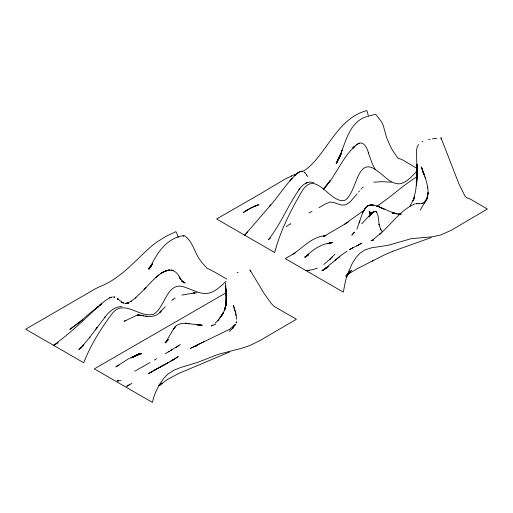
<?xml version="1.0" encoding="UTF-8"?>
<svg xmlns="http://www.w3.org/2000/svg" width="513" height="513" viewBox="0 0 513 513"><rect width="100%" height="100%" fill="white"/><g stroke="black" fill="none" stroke-linecap="round" stroke-linejoin="round"><path stroke-width="0.77" d="M226.124 303.734L225.111 308.698L226.368 297.97L225.983 289.691L226.207 305.786L225.893 289.268L226.31 294.231L225.816 288.883L226.329 293.853L225.746 288.53L226.361 293.507L225.47 283.041M416.473 185.116L417.063 164.102L417.216 177.466M416.537 185.148L417.531 173.76L415.607 191.176L413.273 200.346L414.581 196.832L412.997 200.891L414.382 197.813L409.887 206.252M427.438 196.812L427.63 194.869L427.342 197.556C429.06 191.022 427.355 184.314 425.341 178.069M236.531 321.305L236.134 323.087L236.236 322.741M427.4 197.21L427.547 196.293L427.002 198.954L428.105 192.542L427.105 198.031M226.041 303.952L224.841 309.422L226.015 304.863M427.483 196.723L427.637 196.376L427.13 198.185M225.996 304.825L224.585 310.064L225.944 305.677M427.252 197.723L427.464 197.056L426.957 198.659M359.113 222.95C361.312 217.166 362.479 210.221 367.436 206.046C372.88 202.981 379.101 207.252 384.186 209.099L379.44 207.028L393.144 212.824L397.011 213.825L392.984 212.792L396.812 213.767L392.24 213.055L395.882 213.613L394.33 213.6M225.9 305.652L223.957 311.436L220.558 317.374L223.585 312.289L220.423 317.374L223.527 312.526L218.038 320.49L220.308 317.457M359.76 220.962L356.875 229.305M426.925 198.525L420.327 210.022M426.675 199.115L427.117 198.082L426.483 199.615L426.97 198.441L424.533 201.949M235.672 324.274L232.902 328.185M183.199 236.525L184.167 235.538C192.946 241.257 194.215 252.293 200.205 260.168A55.353 31.96 60 0 0 202.526 263.297L206.79 267.991L214.338 271.884A58.681 33.877 60 0 0 215.909 272.826L226.836 279.098M426.636 199.153L426.867 198.685L426.284 199.89M425.668 201.211L426.104 200.326M362.762 212.767C366.84 204.443 368.937 205.636 366.295 207.015M235.461 324.652L235.243 325.043M347.359 275.616L349.808 271.044L346.929 276.327M424.302 203.725L425.046 202.359M233.857 325.723L234.55 324.549M340.44 155.548L337.92 159.799L341.01 154.323L336.098 163.519L341.44 152.983L336.643 163.006L342.145 150.174L341.53 151.803C346.538 138.241 351.533 120.401 367.532 116.432M368.847 216.993L370.149 215.082L369.315 216.3M152.457 263.926L148.661 268.857L151.559 265.24L148.873 269.261L151.38 265.426L150.213 267.247C157.029 252.883 166.712 238.038 183.827 235.563M152.515 263.836L150.149 267.254L151.636 265.67L148.956 267.998L151.13 266.228M78.662 349.699L83.786 344.518L82.952 345.473L89.955 337.035L89.326 337.83L105.652 316.297L104.415 317.739M299.714 188.752L298.97 189.752C302.074 184.962 307.851 180.255 313.847 182.737M346.14 276.969L349.058 273.038M369.584 215.973L370.809 214.351M299.175 189.477C287.928 205.553 280.598 224.29 268.44 239.693L270.575 237.955M234.184 325.319L232.973 326.916L233.582 326.146L229.927 329.128M418.576 144.519L417.223 146.833L416.447 150.527L417.255 178.267M95.328 329.891L97.284 327.403L96.604 328.262M357.042 193.901L350.193 201.891L345.416 204.931L341.164 205.02L334.335 202.718L330.295 202.007L325.454 203.937L319.015 207.688M358.67 191.907L359.491 190.932M105.024 317.028C109.102 311.75 114.7 306.466 121.818 306.627M369.36 216.403L373.002 212.369L369.238 216.172C378.235 203.565 378.363 218.685 379.19 225.027L379.017 224.29L380.845 229.811L380.409 229.112L382.512 231.671L382.005 231.273M165.224 306.78L159.941 312.199L161.217 310.981L160.287 311.885L160.543 311.647C154.753 319.163 145.057 315.899 137.266 314.963L143.242 315.54L138.728 314.963L136.484 315.463L124.749 321.016L125.3 320.747M354.265 232.299L351.828 235.14L354.329 232.248M323.216 189.502L330.436 180.377L323.645 189.047C336.413 175.433 342.466 156.132 357.208 144.307C363.371 139.517 367.59 148.635 368.578 153.592M361.671 223.803L371.374 213.504L373.541 211.818L375.317 211.305L372.483 212.542L370.104 214.742L374.586 211.337L375.721 211.369L376.613 212.049L375.721 211.369L373.592 211.824L374.285 211.587M348.609 273.615L351.508 270.357L346.474 275.449L349.552 272.974L345.486 276.007M217.935 320.465L215.242 323.241M247.785 231.863L244.688 235.198L270.851 204.86L269.78 206.117C279.078 195.588 286.466 183.391 296.7 173.715L294.68 175.632L296.7 173.715M233.607 327.422L229.24 331.539M360.972 189.265L361.62 188.585M334.912 254.243L329.942 259.277L332.411 256.846M417.332 170.72C412.163 175.747 407.393 182.423 399.851 183.789C390.528 184.27 384.391 175.613 377.286 170.938C356.298 154.253 357.362 193.382 344.665 200.442C329.526 203.488 316.816 170.181 302.901 189.707C291.23 209.407 280.496 230.247 274.686 252.518L216.601 218.987L261.579 193.106A228.144 95.841 -49.1 0 0 266.125 190.329L285.703 178.742A63.548 26.695 -49.1 0 1 290.037 176.825L291.461 176.273M352.36 148.584L354.554 146.397L352.36 148.584L354.092 146.833M167.571 340.452L165.019 342.973L167.924 339.811L165.558 342.671L173.279 329.346L175.542 326.518L173.4 329.173C176.434 323.312 183.667 322.555 189.502 323.626L185.251 323.325L202.302 325.223L196.812 324.844L200.788 324.8L198.589 324.966M362.197 188.014L363.307 186.976M340.337 155.292L339.221 156.375L340.241 155.401M225.957 281.342C220.975 286.087 215.813 291.346 208.926 293.096C200.955 294.917 193.632 290.146 186.322 287.806C166.853 279.091 165.898 306.947 153.714 314.187C139.651 318.592 123.652 297.97 111.834 314.033C100.612 329.019 90.506 345.243 83.728 362.762L25.65 329.231L94.751 289.165A96.297 30.972 -43.9 0 1 99.086 286.947C120.484 278.937 134.925 260.636 151.662 246.08A33.993 10.933 -43.9 0 1 156.779 242.104L166.071 236.313L175.908 231.664L177.036 233.986A13.78 7.958 60 0 1 177.979 236.576L178.242 237.557M179.037 276.917L180.627 279.264C171.175 257.462 152.765 280.348 144.127 289.64L145.884 287.831L135.426 297.982L135.958 297.502L130.911 301.458L131.251 301.253L126.782 303.42L125.14 303.44L128.43 302.959L124.98 303.388L127.795 303.356M99.894 305.075L99.471 305.466L101.747 303.484L95.828 308.884L98.599 306.351C83.946 319.74 69.704 333.777 53.525 345.32L56.866 343.543M80.06 348.596L80.823 347.891L79.451 349.077L81.804 347.25M159.447 385.5L162.102 383.044L158.966 385.808L166.885 379.787L178.736 373.458L229.593 351.989M330.026 259.193L323.793 264.49M354.156 146.756L355.009 145.981M168.155 339.715L167.014 340.76L168.219 339.773M99.471 305.466L105.139 300.714L110.032 297.649M155.926 277.514L158.927 274.859M176.049 347.634L180.339 344.383M373.002 212.369L369.86 215.133L373.47 212.202L370.61 213.818L372.528 213.036L370.937 213.299L372.015 213.203M335.034 260.38L339.382 256.833M171.733 300.49L173.054 299.451M298.226 172.528L296.431 173.933L298.444 172.503M80.265 321.747L81.24 320.997M82.58 346.66L82.965 346.365M79.772 322.119L69.806 329.417L79.412 322.183L78.887 322.613L91.167 312.084L100.997 304.536M82.016 320.33L83.01 319.593M173.266 299.297L175.177 298.034M374.644 114.553L375.433 114.361L376.51 115.284L381.294 121.543A12.1 6.983 60 0 1 383.653 126.891L386.558 137.606L390.444 146.404A69.64 40.206 60 0 0 392.682 150.585L397.787 158.087L401.884 159.492L417.377 168.617M292.141 254.647C302.542 248.254 311.288 237.153 324.165 235.897M178.511 345.621L171.772 349.84M307.819 255.205L305.235 256.987L308.864 254.134L305.761 256.615C312.667 249.78 321.003 243.925 330.923 242.886L327.441 243.733L332.834 242.341L329.365 243.367L331.969 242.463L329.744 243.284M344.377 224.361L364.711 209.804M327.583 267.126L322.049 270.582L327.583 267.126L322.581 270.575L326.813 267.529L323.01 270.325L341.267 255.237L347.083 251.101M328.82 266.279L325.389 268.632L327.108 267.587M307.313 255.545L304.998 257.109L308.287 254.987L304.78 257.16L307.46 255.525M356.407 144.858L357.702 143.986M286.164 226.643L290.48 223.777L290.172 223.976M348.628 273.801L356.965 268.876L373.836 260.232L372.156 261.143M376.395 206.438C390.714 197.325 402.897 185.257 417.415 176.44M356.817 246.067L358.055 245.272M256.564 205.456L250.62 207.964L243.111 212.562L251.787 207.65L258.821 204.738L254.384 206.341L257.718 205.078L255.083 206.059M299.733 171.695L298.021 172.785L301.298 171.304M248.074 209.413L245.887 210.792M212.953 325.05L211.298 325.992M424.014 202.398L423.296 202.834M175.369 358.491L178.248 356.625L173.368 359.703M302.978 171.316L306.043 169.335A22.36 9.394 -49.1 0 0 310.904 165.263C329.359 147.071 339.542 117.753 366.859 110.596L368.661 116.65M173.67 359.523L174.003 359.318M175.292 358.497L173.856 359.395M172.451 360.241L173.182 359.767L170.412 361.37M118.894 365.044L115.88 366.859L128.622 358.734L141.652 353.508L131.264 357.606L140.806 353.374L131.091 357.824L140.427 353.348L131.629 357.676L140.075 353.316L131.559 357.76M170.444 350.642L171.797 349.828L166.289 353.085M172.875 359.953L174.093 359.228L173.067 359.882M229.805 329.205L195.306 345.967L204.039 341.613M172.246 360.325L173.182 359.767M168.411 351.841L169.11 351.424M358.266 245.118L361.819 243.162L349.385 249.677L351.88 248.241M165.205 353.72L165.93 353.297M131.879 383.333L126.685 386.36L129.802 384.545M348.391 222.026L324.229 236.166M226.457 292.57L94.309 368.866L152.387 402.404L153.496 398.268A81.009 66.145 60 0 1 155.651 392.182L159.376 384.596L164.006 378.03L168.02 374.048L174.003 370.194L180.493 367.558L197.319 362.499L218.576 354.233L241.225 348.398L249.619 345.634L260.514 340.254L296.399 319.259L274.057 306.364L271.056 303.215L263.977 293.25L249.978 269.966L250.536 271.595M295.264 252.838L285.26 258.623L343.338 292.154L345.396 281.304A74.09 57.392 90 0 1 347.885 273.262L352.239 263.47L356.137 257.372L360.447 252.813L365.07 249.876L371.559 247.798L388.251 245.304L411.221 238.68L432.183 236.794L440.571 235.076L451.466 230.157L487.35 209.015L470.549 199.211L466.676 197.717L465.009 196.113L458.994 184.064L440.962 137.689L441.077 138.856M154.407 359.972L156.651 358.677M171.983 360.511L170.797 361.19M149.899 372.855L148.629 373.579L149.43 373.124M151.784 371.79L150.501 372.509L152.072 371.604M149.572 373.041L151.335 372.047M149.982 362.511L134.739 371.258M150.501 372.509L151.284 372.06M151.418 371.976L152.528 371.341M152.329 371.457L154.855 370.027M152.784 371.2L154.124 370.444M170.553 361.332L168.514 362.441M154.31 370.328L157.132 368.738M153.868 370.578L160.03 367.122M154.746 370.085L155.49 369.668M156.715 368.969L159.626 367.359M168.963 362.229L167.539 362.986M159.158 367.609L159.549 367.391M168.367 362.563L165.103 364.365M159.453 367.443L167.847 362.845M160.139 367.064L161.262 366.442M161.864 366.115L162.429 365.807M165.192 364.307L158.626 367.904M163.397 365.294L163.974 364.98M421.936 141.806L422.795 141.37M308.941 212.966L312.071 211.356M124.05 321.375L124.948 320.92M373.098 260.623L384.635 254.788L392.83 251.248L392.265 251.46L431.286 237.557M56.347 343.704L58.296 342.748M197.172 345.037L190.361 348.333L197.588 345.352L194.844 346.358L196.902 345.608M215.537 324.274L211.747 325.832M305.639 183.314L306.96 182.705M358.17 143.717L359.369 143.191L358.92 143.39M290.999 175.997L297.912 173.413M117.111 380.742L118.432 380.191M329.384 243.431L331.552 242.546L329.641 243.303M317.387 268.152L312.872 269.62L306.126 270.672L309.608 270.306M371.008 240.462L373.252 240.148L371.816 240.712L381.012 233.037L379.421 234.518C391.336 224.572 400.364 209.849 415.139 203.841M422.128 203.449L423.045 203.09L420.872 203.687M111.347 297.213L109.801 297.796L112.405 296.963M181.929 295.084L194.902 292.833L193.055 293.045M369.366 115.887L373.919 114.636M237.16 272.659L238.141 272.403M372.682 240.264L373.252 240.148M428.509 139.555L429.048 139.446M128.814 303.125L127.557 303.363L128.641 303.17M429.593 139.344L430.144 139.241M119.311 380.813L120.997 380.511M325.184 235.839L323.273 236.166L326.005 235.724M373.74 182.186L381.743 181.66L391.342 182.205M421.455 203.533L421.93 203.462L420.846 203.616M377.536 206.438L379.44 206.155L377.145 206.425M436.845 138.286L432.363 138.869M371.014 213.241L369.398 213.408L371.098 213.337L369.61 212.921L371.149 213.511L369.668 212.857L371.181 213.626L369.732 212.805L371.22 213.754L369.879 212.773L370.841 213.632M302.394 171.233L301.041 171.355L302.49 171.252M372.553 213.151L370.982 213.254L372.573 213.293M194.036 292.936L196.934 292.827M419.198 203.674L418.563 203.674L419.717 203.667M401.281 214.056L397.524 214.017L400.974 214.056M113.367 296.937L114.252 297.072M145.692 316.123L147.584 316.457M114.662 297.194L114.11 297.046L114.944 297.245M121.908 302.497L123.813 303.106L121.767 302.176L122.139 302.369L117.548 298.778L118.304 299.4L117.855 299.008M121.767 302.176L123.017 302.83M182.173 281.4L185.276 283.022L182.224 281.387L184.18 282.746L179.8 278.04M181.698 281.06L182.718 281.752L181.73 281.079M304.068 172.015L305.459 173.388L304.818 172.618M117.406 298.643L118.009 299.143M370.873 213.632L369.969 212.78L370.918 213.748M370.072 212.805L370.95 213.754L369.11 211.401L370.752 213.53M306.274 174.42L306.8 175.305L306.543 174.862M375.413 169.803L372.509 164.288L368.276 152.675M307.024 175.69L307.479 176.6M423.597 174.035L421.41 166.892L425.489 178.518M424.944 176.85L425.104 177.331M421.962 168.54L423.366 173.189M235.486 312.539L233.402 305.434L235.909 313.372L236.685 319.298M427.688 187.508L427.752 188.002M235.724 313.962L235.884 315.489M225.451 285.254L225.694 288.21M365.916 207.694L364.98 208.849L366.699 206.79L365.916 207.694M290.743 179.954L289.948 180.845L292.327 178.229L290.743 179.954M162.23 272.538L160.678 273.512L163.602 271.743L168.386 270.216L165.282 271.011L166.667 270.614L162.23 272.538M368.552 205.45L367.391 206.079L370.008 205.046L371.572 204.963L368.59 205.431M352.469 247.869L352.797 247.689L352.469 247.869M168.649 270.197L167.007 270.492L170.015 270.03L168.649 270.197M118.452 380.947L117.599 381.076L118.452 380.947M417.441 203.635L416.114 203.783L417.441 203.635M373.381 205.142L371.521 204.956L373.381 205.142M371.098 213.337L369.559 213.01L371.123 213.414M172.592 270.415L171.419 270.088L173.343 270.64L172.592 270.415M423.969 174.003L423.142 171.932L424.123 174.542L423.969 174.003"/></g></svg>
